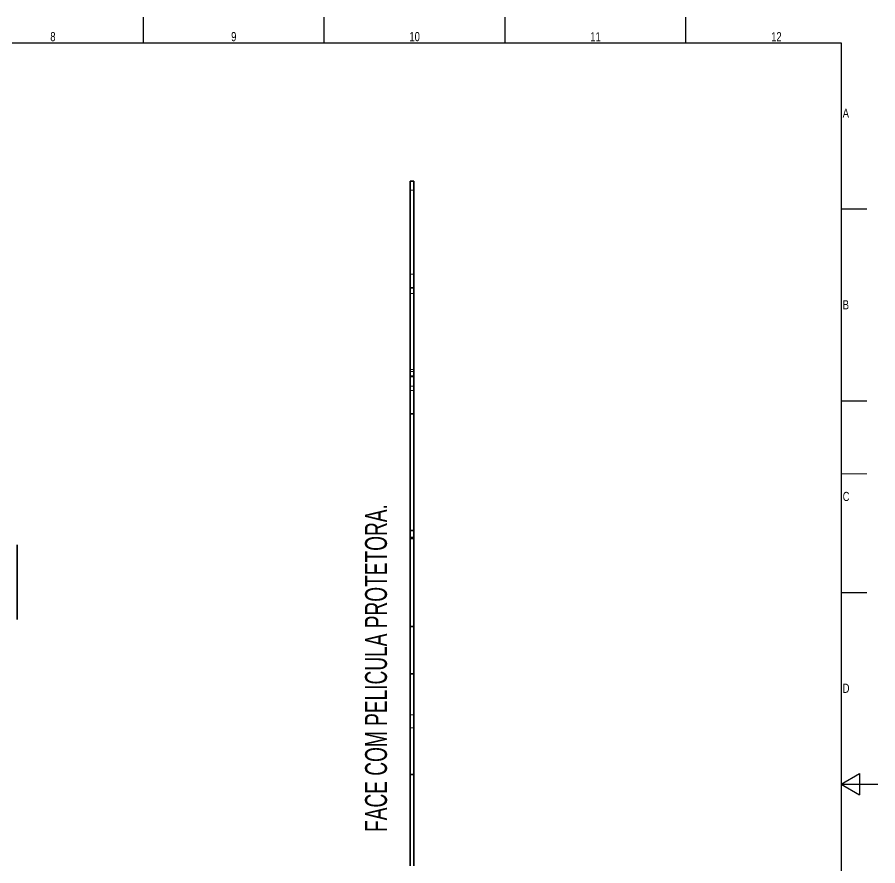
# Model space of a CAD drawing. Header units: millimetres. Extents: x 15 to 597, y -3 to 423.
# Drawn here: x 361.5 to 597, y 187.6 to 420 of the extents above; entities that cross this region are included whole.
import ezdxf

# ---------------------------------------------------------------- set-up
doc = ezdxf.new("R2010")
doc.units = ezdxf.units.MM
doc.layers.get('0').update_dxf_attribs({"lineweight": 25})
doc.layers.add('Arestas Visíveis', color=7, linetype='Continuous', lineweight=35)
doc.layers.add('Legenda', color=7, linetype='Continuous', lineweight=25)
for name, color, linetype, lineweight, true_color in [('Linha de Centro de Dobras', 174, 'Continuous', 18, 0x0000a0), ('Linhas Invisíveis', 151, 'Continuous', 18, 0x87c4ff), ('Texto', 1, 'Continuous', 30, 0xff0000)]:
    doc.layers.add(name, color=color, linetype=linetype, lineweight=lineweight, true_color=true_color)
doc.styles.add('Texto_2_5 - LNLS', font='swisscl.ttf')
doc.styles.add('Texto_4 - LNLS', font='swisscl.ttf', dxfattribs={"width": 0.85})

# ---------------------------------------------------------------- blocks, each defined once
blk = doc.blocks.new('Borders A2')
at = {"layer": 'Legenda'}
for p, q in [((396, 413), (396, 420)), ((445.5, 413), (445.5, 420)), ((495, 413), (495, 420)), ((544.5, 413), (544.5, 420)), ((25, 413), (587, 413)), ((587, 413), (587, 7)), ((587, 367.5), (594, 367.5)), ((587, 315), (594, 315)), ((587, 262.5), (594, 262.5)), ((587, 210), (592, 212.89)), ((592, 212.89), (592, 207.11)), ((587, 210), (597, 210)), ((587, 210), (592, 207.11))]:
    blk.add_line(p, q, dxfattribs=at)
at = {"layer": 'Linha de Centro de Dobras'}
blk.add_line((587, 295), (594, 295), dxfattribs=at)
at = {"layer": 'Legenda', "color": 236, "true_color": 0x800040, "char_height": 2.5, "style": 'Texto_2_5 - LNLS'}
for s, insert, attachment_point in [('8', (371.25, 413.4), 8), ('9', (420.75, 413.4), 8), ('10', (470.25, 413.4), 8), ('11', (519.75, 413.4), 8), ('12', (569.25, 413.4), 8), ('A', (587.4, 393.75), 4), ('B', (587.4, 341.25), 4), ('C', (587.4, 288.75), 4), ('D', (587.4, 236.25), 4)]:
    blk.add_mtext(s, dxfattribs=dict(at, insert=insert, attachment_point=attachment_point))

msp = doc.modelspace()

# ---------------------------------------------------------------- linework, layer by layer
at = {"layer": 'Arestas Visíveis'}
for p, q in [((469.99, 375.12), (468.99, 375.12)), ((468.99, 373.12), (468.99, 375.12)), ((469.99, 375.12), (469.99, 373.12)), ((468.99, 345.86), (468.99, 373.12)), ((469.99, 373.12), (469.99, 345.86)), ((468.99, 343.86), (468.99, 345.86)), ((469.99, 345.86), (468.99, 345.86)), ((468.99, 318.11), (468.99, 343.86)), ((469.99, 345.86), (469.99, 343.86)), ((469.99, 343.86), (469.99, 318.11)), ((468.99, 311.36), (468.99, 318.11)), ((469.99, 318.11), (469.99, 311.36)), ((468.99, 309.36), (468.99, 311.36)), ((469.99, 311.36), (468.99, 311.36)), ((469.99, 311.36), (469.99, 309.36)), ((468.99, 279.46), (468.99, 309.36)), ((469.99, 279.46), (469.99, 309.36)), ((468.99, 279.46), (469.99, 279.46)), ((468.99, 277.49), (468.99, 279.46)), ((469.99, 277.49), (469.99, 279.46)), ((468.99, 275.49), (468.99, 277.49)), ((469.99, 277.49), (468.99, 277.49)), ((469.99, 277.49), (469.99, 275.49)), ((361.48, 275.49), (361.48, 255.12)), ((468.99, 255.12), (468.99, 275.49)), ((469.99, 255.12), (469.99, 275.49)), ((468.99, 253.12), (468.99, 255.12)), ((469.99, 255.12), (469.99, 253.12)), ((468.99, 253.12), (469.99, 253.12)), ((468.99, 240.2), (468.99, 253.12)), ((469.99, 253.12), (469.99, 240.2)), ((468.99, 238.2), (468.99, 240.2)), ((469.99, 240.2), (468.99, 240.2)), ((468.99, 214.64), (468.99, 238.2)), ((469.99, 240.2), (469.99, 238.2)), ((469.99, 238.2), (469.99, 214.64)), ((468.99, 212.64), (468.99, 214.64)), ((469.99, 214.64), (469.99, 212.64)), ((468.99, 212.64), (469.99, 212.64)), ((468.99, 187.64), (468.99, 212.64)), ((469.99, 212.64), (469.99, 187.64))]:
    msp.add_line(p, q, dxfattribs=at)
at = {"layer": 'Linhas Invisíveis'}
for p, q in [((468.99, 372.62), (469.99, 372.62)), ((468.99, 349.62), (469.99, 349.62)), ((468.99, 344.36), (469.99, 344.36)), ((468.99, 323.49), (469.99, 323.49)), ((468.99, 323.01), (469.99, 323.01)), ((468.99, 321.77), (469.99, 321.77)), ((468.99, 321.49), (469.99, 321.49)), ((468.99, 319.01), (469.99, 319.01)), ((468.99, 317.77), (469.99, 317.77)), ((468.99, 277.2), (469.99, 277.2)), ((469.99, 228.95), (468.99, 228.95)), ((469.99, 225.45), (468.99, 225.45))]:
    msp.add_line(p, q, dxfattribs=at)

# ---------------------------------------------------------------- block references
msp.add_blockref('Borders A2', (0, 0))

# ---------------------------------------------------------------- texts
at = {"layer": 'Texto', "color": 236, "true_color": 0x80003f, "insert": (456.68, 196.91), "char_height": 6, "width": 86.9034, "attachment_point": 1, "rotation": 90.0131, "style": 'Texto_4 - LNLS'}
msp.add_mtext('\\fSwis721 LtCn BT|b0|i0;\\H6.0000;FACE COM PELICULA PROTETORA.', dxfattribs=at)

doc.saveas('drawing.dxf')
